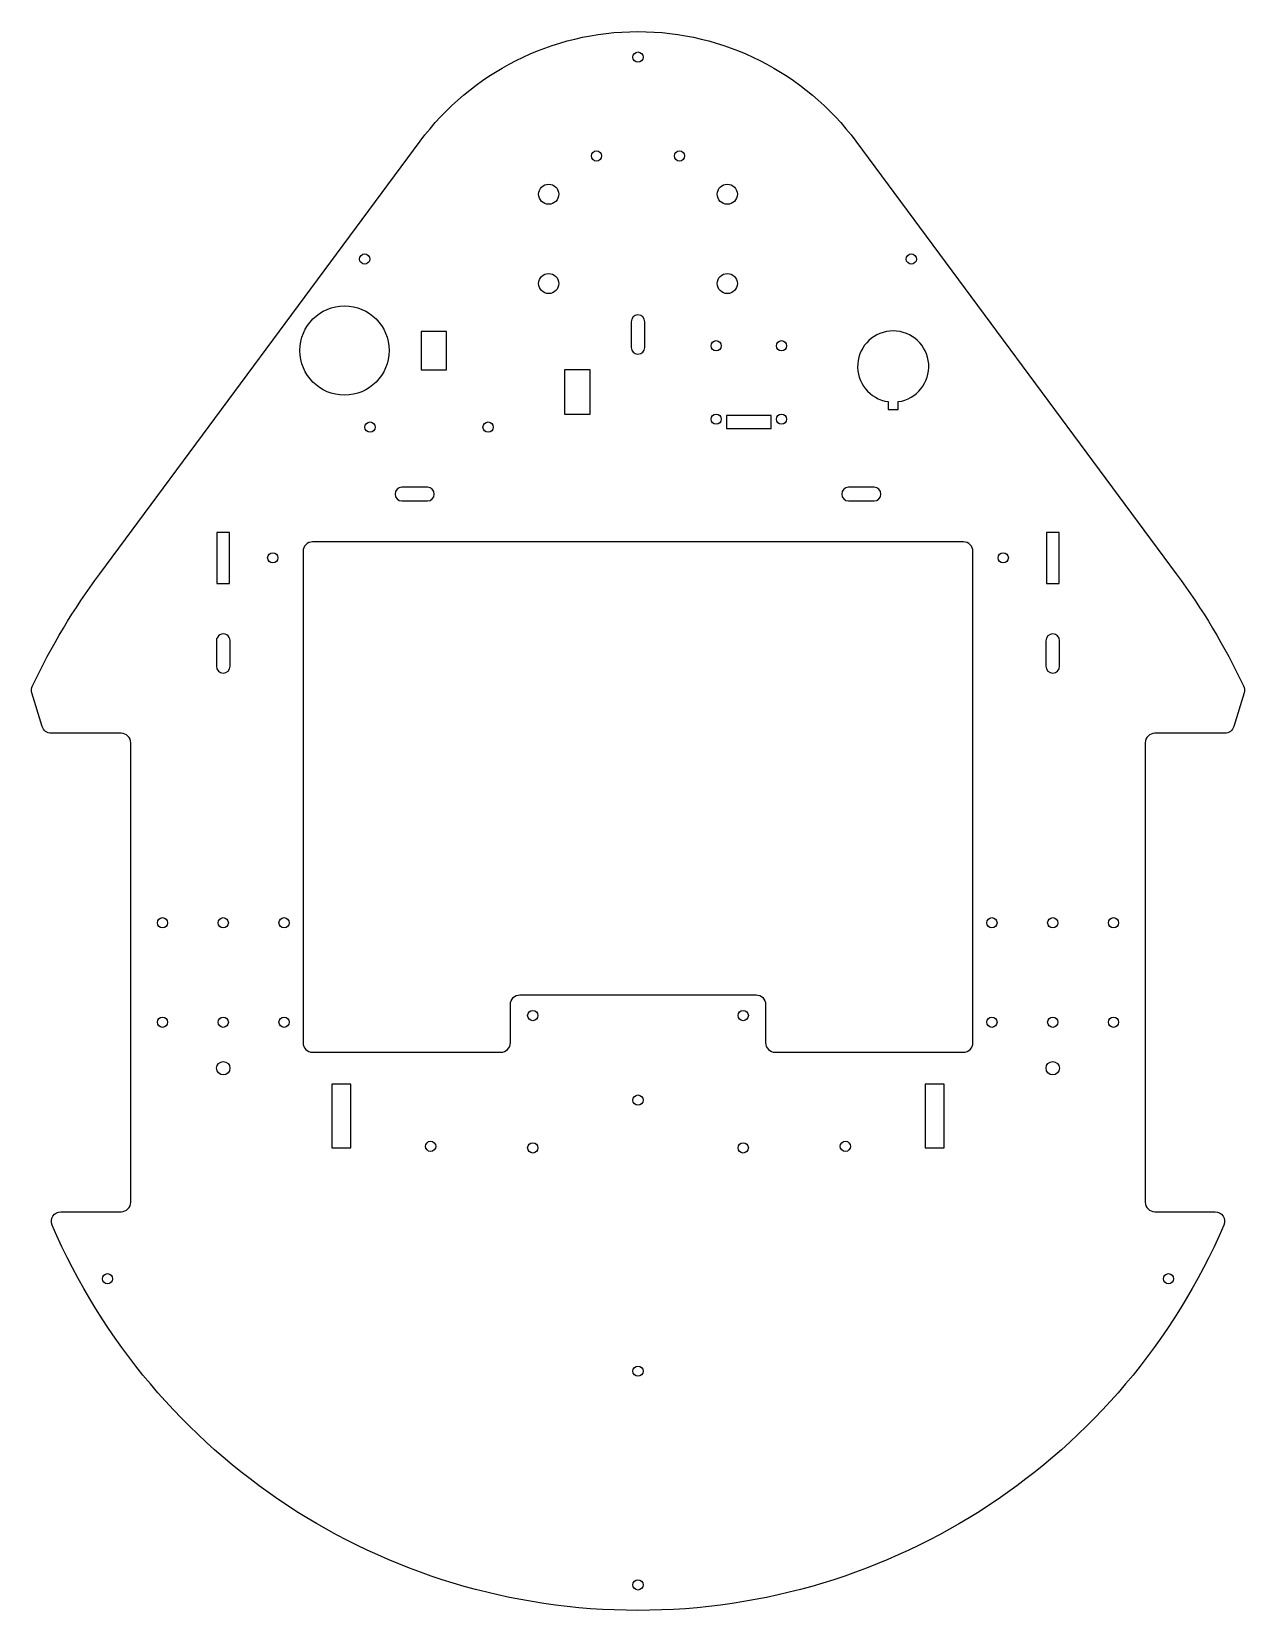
# Model space of a CAD drawing. Header units: millimetres. Extents: x -190 to 190, y -200 to 295.
import ezdxf

# ---------------------------------------------------------------- set-up
doc = ezdxf.new("R2010")
doc.units = ezdxf.units.MM
doc.layers.get('0').update_dxf_attribs({"linetype": 'CONTINUOUS'})

msp = doc.modelspace()

# ---------------------------------------------------------------- linework, layer by layer
for points in [[(189.8, 89.86, -0.185535), (189.97, 87.71), (186.79, 77.14, -0.331156), (183.92, 75), (162, 75, 0.414214), (159, 72), (159, -72, 0.414214), (162, -75), (180.9, -75, -0.539146), (183.66, -79.19, -0.65782), (-183.66, -79.19, -0.539146), (-180.9, -75), (-162, -75, 0.414214), (-159, -72), (-159, 72, 0.414214), (-162, 75), (-183.92, 75, -0.331156), (-186.79, 77.14), (-189.97, 87.71, -0.185535), (-189.8, 89.86, -0.04889), (-168.75, 125), (-68.3, 260.6, -0.503718), (68.3, 260.6), (168.75, 125, -0.04889)], [(2.15, 196), (2.15, 204, 1), (-2.15, 204), (-2.15, 196, 1)], [(78.4, 176.5), (81.6, 176.5), (81.6, 178.97, 13.865378), (78.4, 178.97)], [(-74, 147.85), (-66, 147.85, 1), (-66, 152.15), (-74, 152.15, 1)], [(66, 147.85), (74, 147.85, 1), (74, 152.15), (66, 152.15, 1)], [(-40, -10, -0.414214), (-37, -7), (37, -7, -0.414214), (40, -10), (40, -22, 0.414214), (43, -25), (102, -25, 0.414214), (105, -22), (105, 132, 0.414214), (102, 135), (-102, 135, 0.414214), (-105, 132), (-105, -22, 0.414214), (-102, -25), (-43, -25, 0.414214), (-40, -22)], [(-132.15, 104), (-132.15, 96, 1), (-127.85, 96), (-127.85, 104, 1.000387)], [(132.15, 96), (132.15, 104, 1), (127.85, 104), (127.85, 96, 1)]]:
    msp.add_lwpolyline(points, format="xyb", close=True)
for points in [[(-60, 189), (-60, 201), (-68, 201), (-68, 189)], [(-15, 175), (-15, 189), (-23, 189), (-23, 175)], [(27.75, 174.6), (27.75, 170.6), (41.75, 170.6), (41.75, 174.6)], [(-128, 138), (-132, 138), (-132, 122), (-128, 122)], [(132, 138), (128, 138), (128, 122), (132, 122)], [(-96, -55), (-90, -55), (-90, -35), (-96, -35)], [(90, -55), (96, -55), (96, -35), (90, -35)]]:
    msp.add_lwpolyline(points, close=True)
for centre, radius in [((0, 287), 1.6), ((-13, 256), 1.6), ((13, 256), 1.6), ((-28, 244), 3.15), ((28, 244), 3.15), ((-85.68, 223.69), 1.6), ((85.68, 223.69), 1.6), ((-28, 216), 3.15), ((28, 216), 3.15), ((-92, 195), 14), ((24.5, 196.5), 1.6), ((45, 196.5), 1.6), ((24.5, 173.5), 1.6), ((45, 173.5), 1.6), ((-84, 171), 1.6), ((-47, 171), 1.6), ((-114.5, 130), 1.6), ((114.5, 130), 1.6), ((-149.05, 15.6), 1.6), ((-130, 15.6), 1.6), ((-110.95, 15.6), 1.6), ((110.95, 15.6), 1.6), ((130, 15.6), 1.6), ((149.05, 15.6), 1.6), ((-149.05, -15.6), 1.6), ((-130, -15.6), 1.6), ((-110.95, -15.6), 1.6), ((-33, -13.5), 1.6), ((33, -13.5), 1.6), ((110.95, -15.6), 1.6), ((130, -15.6), 1.6), ((149.05, -15.6), 1.6), ((-130, -30), 2.1), ((130, -30), 2.1), ((0, -40), 1.6), ((-65, -54.5), 1.6), ((-33, -55), 1.6), ((33, -55), 1.6), ((65, -54.5), 1.6), ((-166.28, -96), 1.6), ((166.28, -96), 1.6), ((0, -125), 1.6), ((0, -192), 1.6)]:
    msp.add_circle(centre, radius)

doc.saveas('drawing.dxf')
